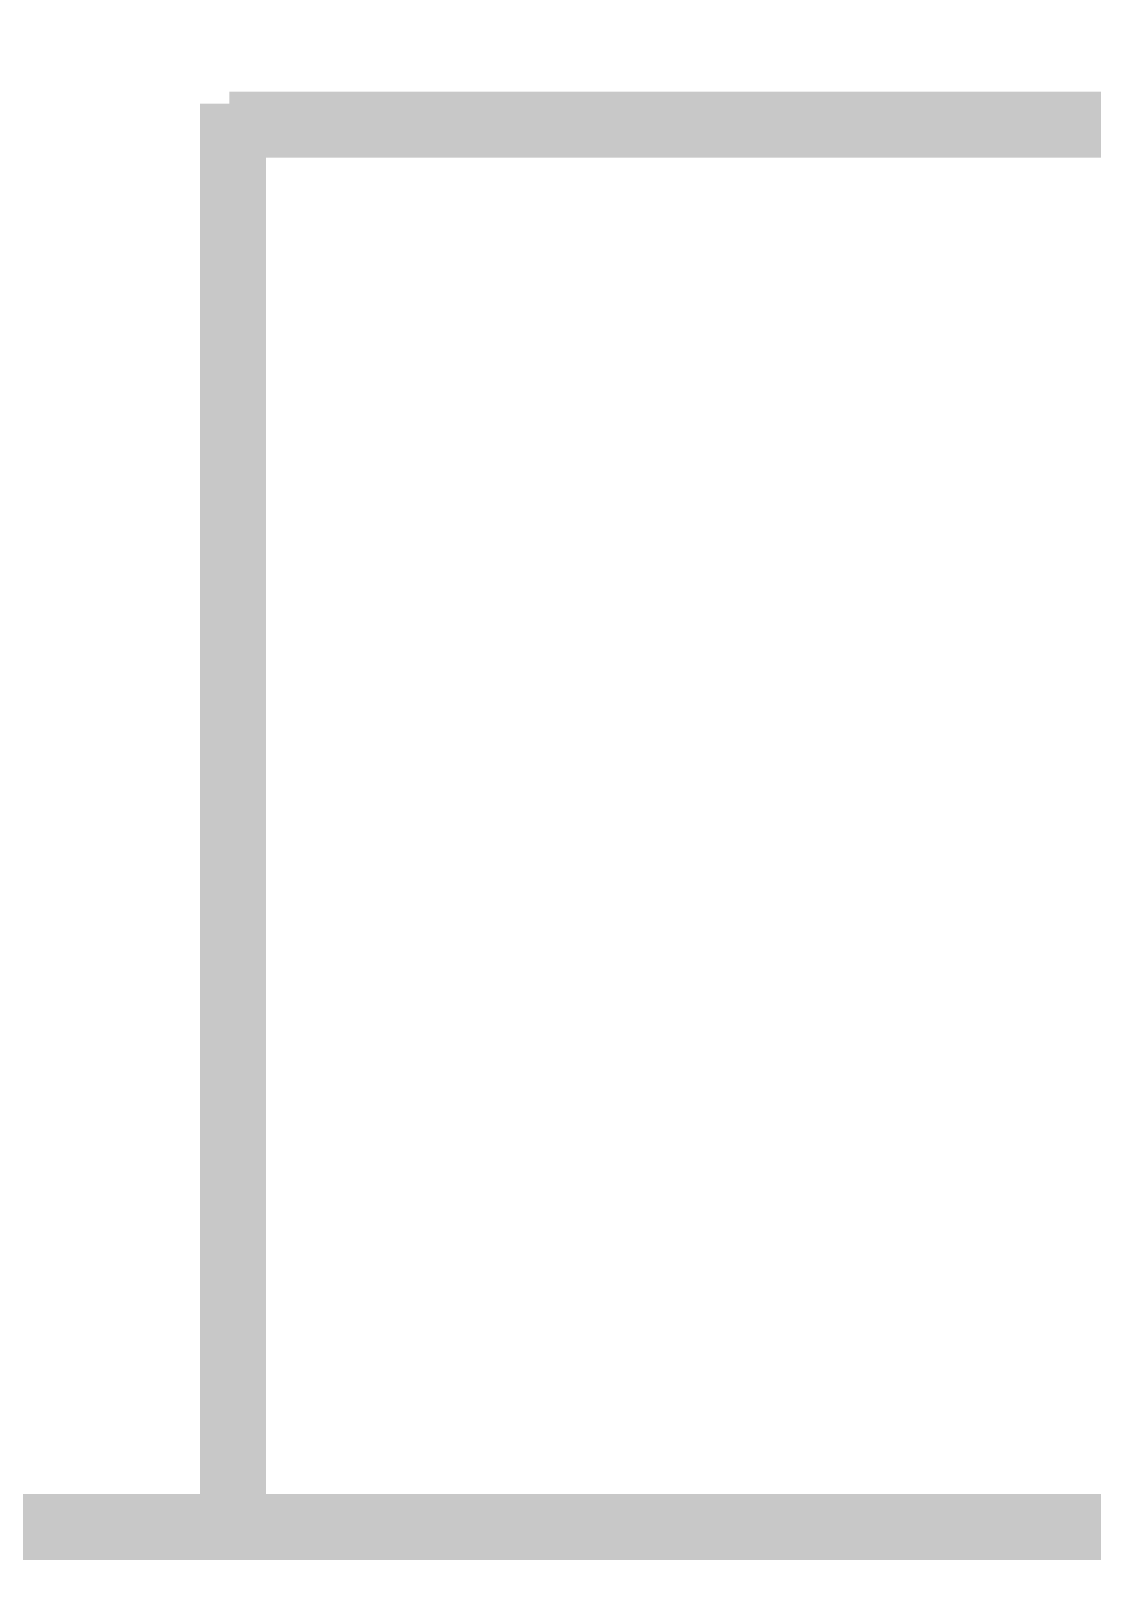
# Model space of a CAD drawing. Extents: x 23317406 to 24383751, y 42324270 to 43451021.
# Drawn here: x 24018388 to 24021286, y 42863364 to 42867605 of the extents above; entities that cross this region are included whole.
import ezdxf

# ---------------------------------------------------------------- set-up
doc = ezdxf.new("R2010")
doc.units = 0
doc.header["$MEASUREMENT"] = 0
doc.layers.get('0').update_dxf_attribs({"linetype": 'CONTINUOUS'})
doc.layers.add('FRAME', color=7, linetype='CONTINUOUS')
doc.layers.add('墙', color=7, linetype='CONTINUOUS')

msp = doc.modelspace()

# ---------------------------------------------------------------- linework, layer by layer
at = {"const_width": 180}
msp.add_lwpolyline([(24018938.45668, 42867407.23546), (24018938.45668, 42863574.34653)], dxfattribs=at)
at = {"layer": 'FRAME', "const_width": 180}
msp.add_lwpolyline([(23902901.89778, 42863519.9814), (23902901.89778, 43027719.9814), (24133701.89778, 43027719.9814), (24133701.89778, 42863519.9814)], close=True, dxfattribs=at)
msp.add_lwpolyline([(24133728.77606, 42867349.27048), (24018928.77606, 42867349.27048)], dxfattribs=at)
at = {"layer": '墙', "ltscale": 5000}
for start, end in [(67.1172342395, 67.1172342395), (66.2587266313, 66.2587266313), (64.4772342395, 64.4772342395), (64.9387266313, 64.9387266313)]:
    msp.add_arc((23850578.58196, 42857442.58139), 533172.67138, start, end, dxfattribs=at)
at = {"layer": '墙'}
for centre, start, end in [((23850634.74669, 42857737.27781), 79.4743453394, 79.4743453394), ((23850639.30178, 42857736.37231), 78.1227654233, 78.1227654233), ((23850644.55659, 42857735.23786), 77.5606287088, 77.5606287088), ((23850649.0789, 42857734.18074), 76.2090487927, 76.2090487927)]:
    msp.add_arc(centre, 530172.67138, start, end, dxfattribs=at)

doc.saveas('drawing.dxf')
